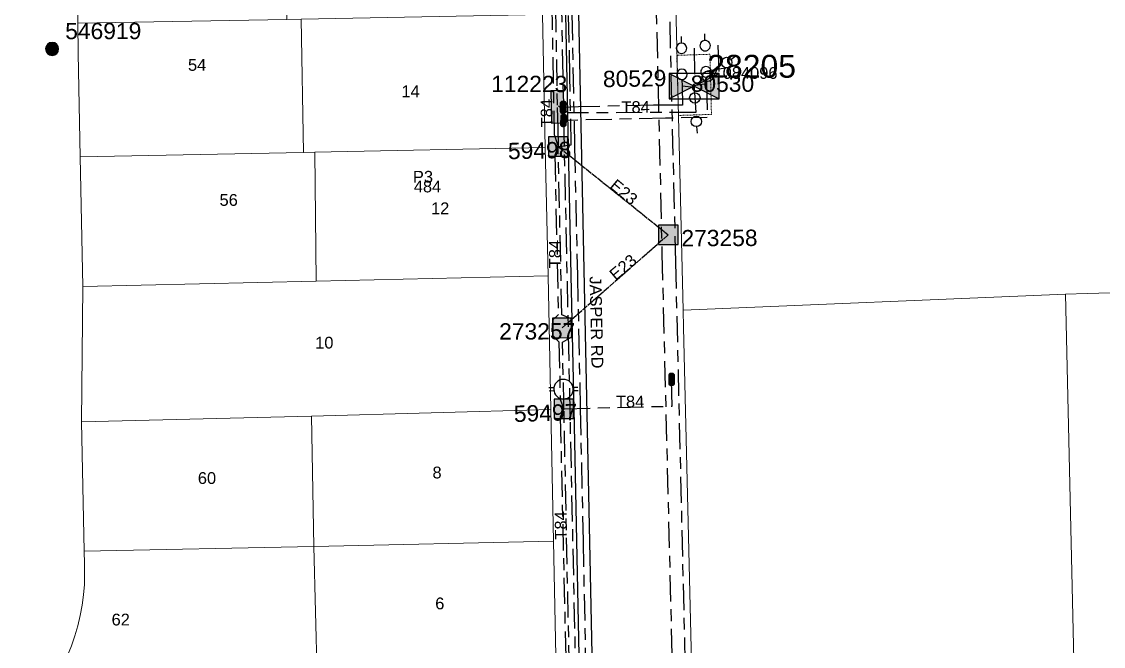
# Model space of a CAD drawing. Header units: metres. Extents: x 311460 to 313373, y 6261260 to 6263889.
# Drawn here: x 312971 to 313136.6, y 6262437.1 to 6262532.7 of the extents above; entities that cross this region are included whole.
import ezdxf
from ezdxf.enums import TextEntityAlignment as Align

# ---------------------------------------------------------------- set-up
doc = ezdxf.new("R2010")
doc.units = ezdxf.units.M
for name, pattern in [('Cable Exist OH', [1, 1, 0]), ('Cable Exist UG', [8.2, 4, -1.2, 1.8, -1.2]), ('HIDDEN', [0.375, 0.25, -0.125]), ('HIDDEN2', [0.1875, 0.125, -0.0625])]:
    doc.linetypes.add(name, pattern=pattern)
doc.layers.get('0').update_dxf_attribs({"color": 6})
for name, color, linetype, lineweight in [('Cadastre Land Parcels_SP_EXT', 9, 'Continuous', 5), ('Cadastre Other Property_SP_EXT', 9, 'HIDDEN', 5), ('Cadastre Roads_SP_EXT', 9, 'Continuous', 5)]:
    doc.layers.add(name, color=color, linetype=linetype, lineweight=lineweight)
for name, color, linetype in [('Equip_HV_EXT', 7, 'Continuous'), ('Equip_LV_EXT', 7, 'Continuous'), ('Mains_HV_EXT', 7, 'Continuous'), ('Mains_LV_EXT', 7, 'Continuous'), ('Mains_SL_EXT', 7, 'Continuous'), ('Mains_TR_EXT', 7, 'Continuous'), ('Sub_SP_EXT', 7, 'Continuous'), ('SupportsOH_SP_TR_HV_LV_SL_EXT', 7, 'Continuous'), ('SupportsUG_SP_LV_EXT', 7, 'Continuous'), ('SupportsUG_SP_LV_SL_EXT', 7, 'Continuous')]:
    doc.layers.add(name, color=color, linetype=linetype)
doc.layers.get('0').freeze()
doc.styles.add('COLUMN_LABEL', font='arial.ttf')
doc.styles.add('iecARIAL', font='arial.ttf', dxfattribs={"height": 2})
doc.styles.add('POLE_LABEL', font='arial.ttf')
doc.styles.get("Standard").update_dxf_attribs({"font": 'arial.ttf'})
doc.styles.add('SWITCH_LABEL', font='arial.ttf', dxfattribs={"height": 2.5})
doc.linetypes.add('Cable E UG', pattern='A,6,-0.5,["E",Standard,S=1.7,R=0,X=0.5,Y=-1],-2.9', length=9.4)
doc.linetypes.add('Cable P UG', pattern='A,6,-0.5,["P",Standard,S=1.7,R=0,X=0.5,Y=-1],-2.9', length=9.4)

# ---------------------------------------------------------------- blocks, each defined once
blk = doc.blocks.new('SUB_PADMOUNT_EXT')
for points in [[(0, 0), (-3.84, 1.92), (-3.84, -1.92)], [(0, 0), (3.84, 1.92), (3.84, -1.92)]]:
    blk.add_hatch(color=256).paths.add_polyline_path(points)
for p, q in [((3.84, 1.92), (-3.84, -1.92)), ((-3.84, 1.92), (3.84, -1.92))]:
    blk.add_line(p, q)
blk.add_lwpolyline([(-3.84, -1.92), (3.84, -1.92), (3.84, 1.92), (-3.84, 1.92)], close=True)
for tag, height, flags, p in [('ASSET_NUM', 3.5, 8, (2, 2)), ('STREET_CODE', 0.2, 9, (1.5, 0)), ('CONSTRUCTED_VOLTAGE', 0.2, 9, (1.5, -0.2)), ('OPERATING_VOLTAGE', 0.2, 9, (1.5, -0.6)), ('ORIENTATION', 0.2, 9, (1.5, -0.8)), ('OWNED_BY', 0.2, 9, (1.5, -1)), ('OPERATED_BY', 0.2, 9, (1.5, -1.2)), ('SECONDARY_VOLTAGE', 0.2, 9, (1.5, -1.6)), ('NO_PHASES', 0.2, 9, (1.5, -0.4)), ('MAINTAINED_BY', 0.2, 9, (1.5, -1.4)), ('STATE', 0.2, 9, (1.5, -1.8)), ('SUBSTATION_TYPE', 0.2, 9, (1.5, -2.2)), ('STREETNAME', 0.2, 9, (1.5, -3)), ('SUBURB', 0.2, 9, (1.5, -3.2)), ('PARENT', 0.2, 9, (1.5, -2)), ('USAGE', 0.2, 9, (1.5, -2.4)), ('LEGEND', 0.2, 9, (1.5, -2.6)), ('LOCATION', 0.2, 9, (1.5, -2.8)), ('NOTES', 0.2, 9, (1.5, -3.4)), ('Z', 0.2, 1, (1.5, -3.6))]:
    blk.add_attdef(tag, text='', height=height, dxfattribs=dict(flags=flags)).set_placement(p, align=Align.MIDDLE_LEFT)
blk = doc.blocks.new('COLUMN_EXT')
blk.add_hatch(color=256).paths.add_polyline_path([(-1.49, 1.48), (-1.49, -1.49), (1.48, -1.49), (1.48, 1.48)])
blk.add_lwpolyline([(-1.49, -1.49), (1.48, -1.49), (1.48, 1.48), (-1.49, 1.48)], close=True)
for tag, height, style, flags, p in [('ASSET_NUM', 2.5, 'COLUMN_LABEL', 8, (2, 2)), ('STRUCTURE_PLANT_NUMBER', 0.2, 'POLE_LABEL', 9, (1.81, 0.03)), ('STREET_CODE', 0.2, 'COLUMN_LABEL', 9, (1.81, -0.2))]:
    blk.add_attdef(tag, text='', height=height, dxfattribs=dict(style=style, flags=flags)).set_placement(p, align=Align.MIDDLE_LEFT)
at = {"flags": 9}
for tag, p in [('COLUMN_TYPE', (1.81, -0.4)), ('OWNED_BY', (1.81, -0.6)), ('STATE', (1.81, -0.8)), ('USAGE', (1.81, -1)), ('STREETNAME', (1.81, -1.6)), ('LEGEND', (1.81, -1.2)), ('LOCATION', (1.81, -1.4)), ('SUBURB', (1.81, -1.8)), ('NOTES', (1.81, -2))]:
    blk.add_attdef(tag, text='', height=0.2, dxfattribs=at).set_placement(p, align=Align.MIDDLE_LEFT)
at = {"flags": 1}
blk.add_attdef('Z', (1.81, -2.35), '', height=0.2, dxfattribs=at)
blk = doc.blocks.new('PILLAR_EXT')
blk.add_hatch(color=256).paths.add_polyline_path([(-2.475, 0.99), (-2.475, -0.99), (2.475, -0.99), (2.475, 0.99)])
blk.add_lwpolyline([(-2.475, -0.99), (2.475, -0.99), (2.475, 0.99), (-2.475, 0.99)], close=True)
at = {"style": 'iecARIAL', "flags": 8}
blk.add_attdef('ASSET_NUM', (1.5, 3.5), '', height=2.5, dxfattribs=at)
for tag, p, flags in [('OWNED_BY', (0, -0.2), 9), ('STATE', (0, -0.4), 9), ('SUPPORT_TYPE', (0, -0.6), 9), ('STREETNAME', (0, -1.8), 9), ('USAGE', (0, -0.8), 9), ('LEGEND', (0, -1), 9), ('LOCATION', (0, -1.2), 9), ('NOTES', (0, -1.4), 9), ('PARENT', (0, -1.6), 9), ('SUBURB', (0, -2), 1)]:
    blk.add_attdef(tag, p, '', height=0.2, dxfattribs=dict(flags=flags))
blk = doc.blocks.new('POLE_EXT')
blk.add_hatch(color=256).paths.add_polyline_path([(-1, 0, 1), (1, 0, 1)])
blk.add_lwpolyline([(-1, 0, 1), (1, 0, 1)], format="xyb", close=True)
for tag, height, flags, p in [('pNumber', 2.5, 8, (-17.84, 2.07)), ('OWNED_BY', 0.2, 9, (1.35, -0.4)), ('SPECIAL_USE', 0.2, 9, (1.35, -0.8)), ('STATE', 0.2, 9, (1.35, -1)), ('cLV', 0.2, 9, (1.35, -1.4)), ('hDepth', 0.2, 9, (1.35, -1.6)), ('PARENT', 0.2, 9, (1.35, -0.6)), ('USAGE', 0.2, 9, (1.35, -1.2)), ('hDia', 0.2, 9, (1.35, -1.8)), ('cHV', 0.2, 9, (1.35, -2)), ('cLinedev', 0.2, 9, (1.35, -3.4)), ('LBRACKET', 0.2, 9, (1.35, -2.2)), ('LExisting', 0.2, 9, (1.35, -2.4)), ('LANTNUMBER', 0.2, 9, (1.35, -2.6)), ('LOther', 0.2, 9, (1.35, -2.8)), ('LRemove', 0.2, 9, (1.35, -3)), ('LEGEND', 0.2, 9, (1.35, -3.2)), ('pExisting', 0.2, 9, (1.35, -3.8)), ('pFooting', 0.2, 9, (1.35, -4.4)), ('pNew', 0.2, 9, (1.35, -4.6)), ('pRelocate', 0.2, 9, (1.35, -5)), ('LOCATION', 0.2, 9, (1.35, -3.6)), ('PFNUMBER', 0.2, 9, (1.35, -4)), ('NEWPFNUMBER', 0.2, 9, (1.35, -4.2)), ('pRemove', 0.2, 9, (1.35, -5.2)), ('pReplace', 0.2, 9, (1.35, -5.4)), ('pStay', 0.2, 9, (1.35, -5.6)), ('pType', 0.2, 9, (1.35, -5.8)), ('cspan', 0.2, 9, (1.35, -6)), ('STREETNAME', 0.2, 9, (1.35, -6.2)), ('SUBURB', 0.2, 9, (1.35, -6.4)), ('NOTES', 0.2, 9, (1.35, -6.6)), ('OPERATED_BY', 0.2, 9, (1.36, -7.01)), ('MAINTAINED_BY', 0.2, 9, (1.36, -6.81))]:
    blk.add_attdef(tag, text='', height=height, dxfattribs=dict(flags=flags)).set_placement(p, align=Align.MIDDLE_LEFT)
at = {"style": 'POLE_LABEL'}
for tag, height, flags, p in [('ASSET_NUM', 2.5, 8, (2, 2)), ('STRUCTURE_PLANT_NUMBER', 0.2, 9, (1.35, 0.03)), ('STREET_CODE', 0.2, 9, (1.35, -0.2))]:
    blk.add_attdef(tag, text='', height=height, dxfattribs=dict(at, flags=flags)).set_placement(p, align=Align.MIDDLE_LEFT)
at = {"flags": 1}
blk.add_attdef('Z', (1.35, -7.33), '', height=0.2, dxfattribs=at)
blk = doc.blocks.new('LV_STJ_EXT')
h = blk.add_hatch(color=256)
edge = h.paths.add_edge_path()
edge.add_ellipse((-0.59, 0.13), major_axis=(0.226, 0.226), ratio=1, start_angle=45, end_angle=135)
edge.add_line((-0.91, 0.13), (-0.91, -0.13))
edge.add_ellipse((-0.59, -0.13), major_axis=(0.226, 0.226), ratio=1, start_angle=135, end_angle=225)
edge.add_line((-0.59, -0.45), (0.59, -0.45))
edge.add_ellipse((0.59, -0.13), major_axis=(-0.226, 0.226), ratio=1, start_angle=135, end_angle=225)
edge.add_line((0.91, -0.13), (0.91, 0.13))
edge.add_ellipse((0.59, 0.13), major_axis=(-0.226, 0.226), ratio=1, start_angle=225, end_angle=315)
edge.add_line((0.59, 0.45), (-0.59, 0.45))
blk.add_lwpolyline([(-0.91, 0.13), (-0.91, -0.13, 0.414214), (-0.59, -0.45), (0.59, -0.45, 0.414214), (0.91, -0.13), (0.91, 0.13, 0.414214), (0.59, 0.45), (-0.59, 0.45, 0.414214)], format="xyb", close=True)
at = {"flags": 1}
blk.add_attdef('Z', (0, 0), '', height=0.2, dxfattribs=at)
at = {"flags": 9}
for tag, p in [('ORIENTATION', (0, 0)), ('USAGE', (0, -0.2)), ('LEGEND', (0, -0.4)), ('NOTES', (0, -0.6))]:
    blk.add_attdef(tag, text='', height=0.2, dxfattribs=at).set_placement(p, align=Align.MIDDLE_LEFT)
blk = doc.blocks.new('HV_STJ_EXT')
h = blk.add_hatch(color=256)
edge = h.paths.add_edge_path()
edge.add_ellipse((-0.59, 0.13), major_axis=(0.226, 0.226), ratio=1, start_angle=45, end_angle=135)
edge.add_line((-0.91, 0.13), (-0.91, -0.13))
edge.add_ellipse((-0.59, -0.13), major_axis=(0.226, 0.226), ratio=1, start_angle=135, end_angle=225)
edge.add_line((-0.59, -0.45), (0.59, -0.45))
edge.add_ellipse((0.59, -0.13), major_axis=(-0.226, 0.226), ratio=1, start_angle=135, end_angle=225)
edge.add_line((0.91, -0.13), (0.91, 0.13))
edge.add_ellipse((0.59, 0.13), major_axis=(-0.226, 0.226), ratio=1, start_angle=225, end_angle=315)
edge.add_line((0.59, 0.45), (-0.59, 0.45))
blk.add_lwpolyline([(-0.91, 0.13), (-0.91, -0.13, 0.414214), (-0.59, -0.45), (0.59, -0.45, 0.414214), (0.91, -0.13), (0.91, 0.13, 0.414214), (0.59, 0.45), (-0.59, 0.45, 0.414214)], format="xyb", close=True)
for tag, flags, p in [('ORIENTATION', 9, (1.5, 0)), ('Z', 1, (1.5, -0.8)), ('USAGE', 9, (1.5, -0.2)), ('LEGEND', 9, (1.5, -0.4)), ('NOTES', 9, (1.5, -0.6))]:
    blk.add_attdef(tag, text='', height=0.2, dxfattribs=dict(flags=flags)).set_placement(p, align=Align.MIDDLE_LEFT)
blk = doc.blocks.new('LV_UG_LINKS_OPEN_EXT')
blk.add_wipeout([(-0.25, 1.47), (-0.43, 1.43), (-0.61, 1.36), (-0.77, 1.28), (-0.93, 1.17), (-1.07, 1.05), (-1.19, 0.9), (-1.29, 0.75), (-1.38, 0.58), (-1.44, 0.4), (-1.48, 0.22), (-1.49, 0.03), (-1.49, -0.16), (-1.45, -0.34), (-1.4, -0.52), (-1.32, -0.69), (-1.23, -0.85), (-1.11, -1), (-0.98, -1.13), (-0.83, -1.24), (-0.66, -1.34), (-0.49, -1.41), (-0.31, -1.46), (-0.13, -1.49), (0.06, -1.49), (0.25, -1.47), (0.43, -1.43), (0.61, -1.36), (0.77, -1.28), (0.93, -1.17), (1.07, -1.05), (1.19, -0.9), (1.29, -0.75), (1.38, -0.58), (1.44, -0.4), (1.48, -0.22), (1.49, -0.03), (1.49, 0.16), (1.45, 0.34), (1.4, 0.52), (1.32, 0.69), (1.23, 0.85), (1.11, 1), (0.98, 1.13), (0.83, 1.24), (0.66, 1.34), (0.49, 1.41), (0.31, 1.46), (0.13, 1.49), (-0.06, 1.49)])
for p, q in [((-0.25, 1.47), (-0.25, 2.22)), ((0.25, 1.47), (0.25, 2.22)), ((-0.25, -1.47), (-0.25, -2.22)), ((0.25, -1.47), (0.25, -2.22))]:
    blk.add_line(p, q)
blk.add_lwpolyline([(0, -1.49, 1), (0, 1.49, 1)], format="xyb", close=True)
at = {"flags": 9}
for tag, p in [('ACTUAL_STATUS', (0, 0)), ('CONSTRUCTED_VOLTAGE', (0, -0.2)), ('OPERATING_VOLTAGE', (0, -0.6)), ('ORIENTATION', (0, -0.8)), ('STATE', (0, -1)), ('SWITCH_TYPE', (0, -1.2)), ('NO_PHASES', (0, -0.4)), ('USAGE', (0, -1.4)), ('NOTES', (0, -1.6))]:
    blk.add_attdef(tag, text='', height=0.2, dxfattribs=at).set_placement(p, align=Align.MIDDLE_LEFT)
at = {"flags": 1}
blk.add_attdef('Z', (0, 0), '', height=0.2, dxfattribs=at)
blk = doc.blocks.new('LV_UG_DFUSE_OPEN_EXT')
for points in [[(1, 0), (0, 0)], [(6.2, 0.01), (7.2, 0.01)]]:
    blk.add_lwpolyline(points)
for centre in [(1.8, 0), (5.4, 0.01)]:
    blk.add_circle(centre, 0.8)
at = {"flags": 9}
for tag, p in [('ACTUAL_STATUS', (0, 0)), ('CONSTRUCTED_VOLTAGE', (0, -0.2)), ('OPERATING_VOLTAGE', (0, -0.6)), ('ORIENTATION', (0, -0.8)), ('STATE', (0, -1)), ('SWITCH_TYPE', (0, -1.2)), ('NO_PHASES', (0, -0.4)), ('USAGE', (0, -1.4)), ('NOTES', (0, -1.6))]:
    blk.add_attdef(tag, text='', height=0.2, dxfattribs=at).set_placement(p, align=Align.MIDDLE_LEFT)
at = {"flags": 1}
blk.add_attdef('Z', (0, 0), '', height=0.2, dxfattribs=at)
blk = doc.blocks.new('LV_UG_DFUSE_CLOSED_EXT')
for points in [[(1, 0), (0, 0)], [(5.04, 0.73), (2.16, -0.72)], [(5.05, -0.71), (2.16, 0.72)], [(6.2, 0.01), (7.2, 0.01)]]:
    blk.add_lwpolyline(points)
for centre in [(1.8, 0), (5.4, 0.01)]:
    blk.add_circle(centre, 0.8)
at = {"flags": 9}
for tag, p in [('ACTUAL_STATUS', (0, 0)), ('CONSTRUCTED_VOLTAGE', (0, -0.2)), ('OPERATING_VOLTAGE', (0, -0.6)), ('ORIENTATION', (0, -0.8)), ('STATE', (0, -1)), ('SWITCH_TYPE', (0, -1.2)), ('NO_PHASES', (0, -0.4)), ('USAGE', (0, -1.4)), ('NOTES', (0, -1.6))]:
    blk.add_attdef(tag, text='', height=0.2, dxfattribs=at).set_placement(p, align=Align.MIDDLE_LEFT)
at = {"flags": 1}
blk.add_attdef('Z', (0, 0), '', height=0.2, dxfattribs=at)
blk = doc.blocks.new('SWG_HOLEC_SU_EXT')
blk.add_line((1.8, -2), (5.8, -2))
for points in [[(1, 0), (0, 0)], [(6.6, 0), (7.6, 0)]]:
    blk.add_lwpolyline(points)
for points in [[(1.8, -0.8, 1), (1.8, 0.8, 1)], [(5.8, -0.8, 1), (5.8, 0.8, 1)]]:
    blk.add_lwpolyline(points, format="xyb", close=True)
at = {"style": 'SWITCH_LABEL', "flags": 8}
blk.add_attdef('ASSET_NUM', text='', height=2.5, rotation=179.9544, dxfattribs=at).set_placement((-2.4, 0), align=Align.MIDDLE_LEFT)
at = {"flags": 1}
blk.add_attdef('Z', (0, 0), '', height=0.2, dxfattribs=at)
at = {"flags": 9}
for tag, p in [('ACTUAL_STATUS', (0, -0.4)), ('CONSTRUCTED_VOLTAGE', (0, -0.6)), ('OPERATING_VOLTAGE', (0, -1)), ('ORIENTATION', (0, -1.2)), ('OWNED_BY', (0, -1.4)), ('NO_PHASES', (0, -0.8)), ('PARENT', (0, -1.6)), ('STATE', (0, -1.8)), ('SWITCH_TYPE', (0, -2)), ('STREETNAME', (0, -2.6)), ('SUBURB', (0, -2.8)), ('USAGE', (0, -2.2)), ('LOCATION', (0, -2.4)), ('NOTES', (0, -3))]:
    blk.add_attdef(tag, text='', height=0.2, dxfattribs=at).set_placement(p, align=Align.MIDDLE_LEFT)
at = {"style": 'SWITCH_LABEL', "flags": 9}
blk.add_attdef('STREET_CODE', text='', height=0.2, dxfattribs=at).set_placement((0, -0.2), align=Align.MIDDLE_LEFT)

msp = doc.modelspace()

# ---------------------------------------------------------------- linework, layer by layer
at = {"layer": 'Cadastre Land Parcels_SP_EXT', "linetype": 'Continuous'}
for points in [[(313160.7, 6262574.59), (313159.39, 6262584.15), (313147.18, 6262583.24), (313122.8, 6262581.44), (313117.06, 6262581), (313070.14, 6262577.54), (313072.28, 6262488.56), (313130.82, 6262490.99), (313134.13, 6262491.09), (313172.01, 6262492.19), (313169.44, 6262510.88), (313166.89, 6262529.48), (313164.43, 6262547.43), (313162.55, 6262561.11), (313160.7, 6262574.59)], [(313011.15, 6262552.92), (313010.02, 6262552.86), (312971.41, 6262551.95), (312971.69, 6262535.57), (312979.66, 6262535.41), (312979.63, 6262532.49), (313011.63, 6262533.06), (313011.15, 6262552.92)], [(313050.76, 6262533.79), (313013.81, 6262533.08), (313014.18, 6262512.68), (313015.91, 6262512.74), (313051.16, 6262513.47), (313050.76, 6262533.79)], [(313011.63, 6262533.06), (312979.63, 6262532.49), (312979.72, 6262527.83), (312980.02, 6262512.03), (313014.18, 6262512.68), (313013.81, 6262533.08), (313011.63, 6262533.06)], [(313051.16, 6262513.47), (313015.91, 6262512.74), (313016.12, 6262492.98), (313051.6, 6262493.78), (313051.16, 6262513.47)], [(313016.12, 6262492.98), (313015.91, 6262512.74), (313014.18, 6262512.68), (312980.02, 6262512.03), (312980.42, 6262492.18), (313016.12, 6262492.98)], [(313051.6, 6262493.78), (313016.12, 6262492.98), (312980.42, 6262492.18), (312980.22, 6262471.46), (313015.41, 6262472.32), (313052.04, 6262473.33), (313051.6, 6262493.78)], [(313174.71, 6262472.49), (313172.01, 6262492.19), (313134.13, 6262491.09), (313130.82, 6262490.99), (313134.22, 6262340.97), (313184.51, 6262342.7), (313192.48, 6262343), (313189.38, 6262365.61), (313186.22, 6262388.66), (313183.21, 6262410.52), (313180.3, 6262431.75), (313177.46, 6262452.47), (313174.71, 6262472.49)], [(313134.22, 6262340.97), (313130.82, 6262490.99), (313072.28, 6262488.56), (313072.34, 6262485.92), (313075.73, 6262342.82), (313079.48, 6262339.06), (313134.22, 6262340.97)], [(313015.41, 6262472.32), (312980.22, 6262471.46), (312980.61, 6262451.67), (313015.78, 6262452.36), (313015.41, 6262472.32)], [(313052.04, 6262473.33), (313015.41, 6262472.32), (313015.78, 6262452.36), (313052.46, 6262453.17), (313052.04, 6262473.33)], [(313016.27, 6262432.35), (313015.78, 6262452.36), (312980.61, 6262451.67), (312980.64, 6262449.77), (312980.68, 6262448.17), (312980.64, 6262446.57), (312980.52, 6262444.97), (312980.31, 6262443.38), (312980.02, 6262441.8), (312979.65, 6262440.24), (312979.2, 6262438.71), (312978.67, 6262437.19), (312978.07, 6262435.71), (312977.38, 6262434.26), (312976.63, 6262432.85), (312975.77, 6262431.47), (312976.26, 6262431.47), (313009.46, 6262432.21), (313016.27, 6262432.35)], [(313052.87, 6262433.15), (313052.46, 6262453.17), (313015.78, 6262452.36), (313016.27, 6262432.35), (313052.87, 6262433.15)]]:
    msp.add_lwpolyline(points, close=True, dxfattribs=at)
at = {"layer": 'Cadastre Other Property_SP_EXT', "linetype": 'HIDDEN2'}
msp.add_lwpolyline([(313071.57, 6262518.35), (313076.61, 6262518.52), (313076.39, 6262527.72), (313071.31, 6262527.55), (313071.57, 6262518.35)], close=True, dxfattribs=at)
at = {"layer": 'Cadastre Roads_SP_EXT', "linetype": 'Continuous'}
msp.add_lwpolyline([(313069.65, 6262595.45), (313069.31, 6262613.15), (313057.59, 6262611.04), (313049.19, 6262609.53), (313049.5, 6262593.96), (313049.92, 6262573.69), (313050.34, 6262553.84), (313050.76, 6262533.79), (313051.16, 6262513.47), (313051.6, 6262493.78), (313052.04, 6262473.33), (313052.46, 6262453.17), (313052.87, 6262433.15), (313053.08, 6262423.2), (313053.28, 6262413.24), (313053.73, 6262393.46), (313054.75, 6262342.73), (313063.47, 6262342.77), (313075.73, 6262342.82), (313072.34, 6262485.92), (313072.28, 6262488.56), (313070.14, 6262577.55), (313069.65, 6262595.45)], close=True, dxfattribs=at)
msp.add_lwpolyline([(312978.07, 6262435.71), (312978.67, 6262437.19), (312979.2, 6262438.71), (312979.65, 6262440.24), (312980.02, 6262441.8), (312980.31, 6262443.38), (312980.52, 6262444.97), (312980.64, 6262446.57), (312980.68, 6262448.17), (312980.64, 6262449.77), (312980.61, 6262451.67), (312980.22, 6262471.46), (312980.42, 6262492.18), (312980.02, 6262512.03), (312979.72, 6262527.83), (312979.63, 6262532.49), (312979.66, 6262535.41)], dxfattribs=at)
at = {"layer": 'Mains_HV_EXT', "linetype": 'Cable P UG'}
msp.add_lwpolyline([(313089.17, 6262643.74), (313089.13, 6262618.74), (313074.09, 6262618.15), (313054.63, 6262612.57), (313060.36, 6262337.74), (313057.94, 6262335.14), (313058.69, 6262319.67), (313053.07, 6262319.4), (313037.22, 6262319.29), (313041.06, 6262291.61), (313039.29, 6262289.82)], dxfattribs=at)
at = {"layer": 'Mains_HV_EXT', "linetype": 'Cable Exist UG'}
for points in [[(313076.61, 6262642.96), (313072.17, 6262639.73), (313067.28, 6262638.97), (313067.77, 6262635.76), (313068.31, 6262613.13), (313068.63, 6262598.25), (313071.11, 6262495.84), (313072.93, 6262418.98), (313073.81, 6262385.62)], [(313052.5, 6262594.02), (313053.96, 6262519.62)], [(313073.99, 6262522.64), (313072.11, 6262522.84), (313072.18, 6262519.95), (313069.45, 6262519.92), (313067.73, 6262519.93), (313067.73, 6262519.93), (313056.28, 6262519.65), (313053.92, 6262519.59)], [(313073.85, 6262522.93), (313075.84, 6262523.23), (313075.97, 6262518.02), (313069.56, 6262517.94), (313053.98, 6262517.59)]]:
    msp.add_lwpolyline(points, dxfattribs=at)
at = {"layer": 'Mains_LV_EXT', "linetype": 'Cable Exist UG'}
for points in [[(313051.5, 6262594.09), (313052.28, 6262555.58), (313053.69, 6262555.5), (313053.79, 6262552.42), (313052.38, 6262552.21), (313052.73, 6262535.1), (313053.01, 6262519.59)], [(313053.15, 6262513.6), (313055.16, 6262513.84), (313054.94, 6262524.34), (313054.84, 6262529.65), (313054.24, 6262554.07), (313052.37, 6262553.95)], [(313073.99, 6262522.64), (313074.21, 6262518.81), (313074.21, 6262518.81), (313054.67, 6262518.75), (313053.2, 6262519.75)], [(313053.01, 6262519.59), (313053.1, 6262516.42), (313053.15, 6262513.6)], [(313054.87, 6262433.29), (313054.04, 6262473.46)]]:
    msp.add_lwpolyline(points, dxfattribs=at)
at = {"layer": 'Mains_LV_EXT', "linetype": 'Cable Exist OH'}
for points in [[(313053.15, 6262513.6), (313070.01, 6262500.07)], [(313070.01, 6262500.07), (313053.77, 6262485.82)]]:
    msp.add_lwpolyline(points, dxfattribs=at)
at = {"layer": 'Mains_SL_EXT', "linetype": 'Cable Exist UG'}
for points in [[(313052.34, 6262553.89), (313051.84, 6262551.85), (313052.55, 6262515.46), (313053.15, 6262513.6)], [(313054.04, 6262473.46), (313053.47, 6262472.17), (313054.33, 6262434.73), (313054.87, 6262433.29)]]:
    msp.add_lwpolyline(points, dxfattribs=at)
at = {"layer": 'Mains_SL_EXT', "linetype": 'Cable Exist OH'}
for points in [[(313053.15, 6262513.6), (313070.01, 6262500.07)], [(313070.01, 6262500.07), (313053.77, 6262485.82)]]:
    msp.add_lwpolyline(points, dxfattribs=at)

# ---------------------------------------------------------------- block references
at = {"layer": 'Equip_HV_EXT'}
ref = msp.add_blockref('SWG_HOLEC_SU_EXT', (313072.11, 6262522.84), dxfattribs=dict(at, rotation=90.76271843319468))
ref.add_attrib('ASSET_NUM', '80529', dxfattribs={"layer": '0', "height": 2.5, "rotation": 0.9895, "style": 'SWITCH_LABEL'}).set_placement((313069.71, 6262524.09), align=Align.MIDDLE_RIGHT)
ref = msp.add_blockref('SWG_HOLEC_SU_EXT', (313075.84, 6262523.23), dxfattribs=dict(at, rotation=91.91552168659857))
ref.add_attrib('ASSET_NUM', '80530', dxfattribs={"layer": '0', "height": 2.5, "style": 'SWITCH_LABEL'}).set_placement((313073.44, 6262524.48), align=Align.TOP_LEFT)
for p, rotation in [((313053.92, 6262519.59), 91.18128493213936), ((313053.98, 6262517.59), 87.43543887566827)]:
    msp.add_blockref('HV_STJ_EXT', p, dxfattribs=dict(at, rotation=rotation))
at = {"layer": 'Equip_LV_EXT'}
for name, p, rotation in [('LV_UG_DFUSE_CLOSED_EXT', (313074.56, 6262523.27), 36.00000006831309), ('LV_UG_DFUSE_OPEN_EXT', (313073.96, 6262522.83), 273.4725306898301), ('LV_STJ_EXT', (313070.52, 6262477.96), 90.13642376497323)]:
    msp.add_blockref(name, p, dxfattribs=dict(at, rotation=rotation))
at = {"layer": 'Sub_SP_EXT'}
ref = msp.add_blockref('SUB_PADMOUNT_EXT', (313073.96, 6262522.83), dxfattribs=at)
ref.add_attrib('ASSET_NUM', '28205', dxfattribs={"layer": '0', "height": 3.5}).set_placement((313075.96, 6262523.08), align=Align.BOTTOM_LEFT)
at = {"layer": 'SupportsOH_SP_TR_HV_LV_SL_EXT'}
ref = msp.add_blockref('POLE_EXT', (312975.71, 6262528.53), dxfattribs=at)
ref.add_attrib('ASSET_NUM', '546919', dxfattribs={"layer": '0', "height": 2.5, "style": 'POLE_LABEL'}).set_placement((312977.71, 6262529.28), align=Align.BOTTOM_LEFT)
at = {"layer": 'SupportsUG_SP_LV_EXT'}
ref = msp.add_blockref('PILLAR_EXT', (313053.05, 6262519.66), dxfattribs=dict(at, rotation=91.2259048462444))
ref.add_attrib('ASSET_NUM', '112223', dxfattribs={"layer": '0', "height": 2.5, "rotation": 359.8131, "style": 'iecARIAL'}).set_placement((313054.55, 6262523.16), align=Align.MIDDLE_RIGHT)
at = {"layer": 'SupportsUG_SP_LV_SL_EXT'}
ref = msp.add_blockref('COLUMN_EXT', (313053.15, 6262513.6), dxfattribs=dict(at, rotation=270.1404011141586))
ref.add_attrib('ASSET_NUM', '59498', dxfattribs={"layer": '0', "height": 2.5, "rotation": 1.1833, "style": 'COLUMN_LABEL'}).set_placement((313055.15, 6262514.35), align=Align.TOP_RIGHT)
ref = msp.add_blockref('COLUMN_EXT', (313070.01, 6262500.07), dxfattribs=dict(at, rotation=90.16043342495982))
ref.add_attrib('ASSET_NUM', '273258', dxfattribs={"layer": '0', "height": 2.5, "rotation": 0.2688, "style": 'COLUMN_LABEL'}).set_placement((313072.01, 6262500.82), align=Align.TOP_LEFT)
ref = msp.add_blockref('COLUMN_EXT', (313053.77, 6262485.82), dxfattribs=dict(at, rotation=270.0870976681832))
ref.add_attrib('ASSET_NUM', '273257', dxfattribs={"layer": '0', "height": 2.5, "rotation": 0.1233, "style": 'COLUMN_LABEL'}).set_placement((313055.77, 6262486.57), align=Align.TOP_RIGHT)
ref = msp.add_blockref('COLUMN_EXT', (313054.04, 6262473.46), dxfattribs=dict(at, rotation=270.0359250795321))
ref.add_attrib('ASSET_NUM', '59497', dxfattribs={"layer": '0', "height": 2.5, "rotation": 1.7282, "style": 'COLUMN_LABEL'}).set_placement((313056.04, 6262474.22), align=Align.TOP_RIGHT)

# ---------------------------------------------------------------- texts
at = {"layer": 'Cadastre Land Parcels_SP_EXT'}
for s, p in [('54', (312996.5, 6262525.19)), ('14', (313029.16, 6262521.15)), ('56', (313001.33, 6262504.52)), ('12', (313033.7, 6262503.24)), ('10', (313015.97, 6262482.68)), ('60', (312998.01, 6262461.95)), ('8', (313033.92, 6262462.8)), ('6', (313034.34, 6262442.76)), ('62', (312984.81, 6262440.29))]:
    msp.add_text(s, height=1.8, dxfattribs=at).set_placement(p)
at = {"layer": 'Cadastre Other Property_SP_EXT'}
msp.add_text('084096', height=1.8, dxfattribs=at).set_placement((313078.33, 6262523.96))
at = {"layer": 'Cadastre Roads_SP_EXT'}
msp.add_text('JASPER RD', height=1.8, rotation=271.2773, dxfattribs=at).set_placement((313057.96, 6262493.71))
at = {"layer": 'Mains_HV_EXT'}
for s, p in [('P3', (313030.93, 6262508.07)), ('484', (313031.06, 6262506.58))]:
    msp.add_text(s, height=1.8, dxfattribs=at).set_placement(p)
at = {"layer": 'Mains_LV_EXT'}
for s, rotation, p in [('T84', 90.9352, (313052.33, 6262516.55)), ('T84', 0.5635, (313062.85, 6262518.72)), ('E23', 320.1036, (313060.92, 6262507.37)), ('T84', 90.1857, (313053.56, 6262494.97)), ('E23', 40.1772, (313061.95, 6262493)), ('T84', 0.2453, (313062, 6262473.65)), ('T84', 90.1084, (313054.45, 6262453.43))]:
    msp.add_text(s, height=1.8, rotation=rotation, dxfattribs=at).set_placement(p)

# ---------------------------------------------------------------- next in the draw order: block references
at = {"layer": 'Equip_LV_EXT', "rotation": 271.2253342867181}
msp.add_blockref('LV_UG_LINKS_OPEN_EXT', (313053.97, 6262476.46), dxfattribs=at)

# ---------------------------------------------------------------- next in the draw order: linework, layer by layer
at = {"layer": 'Mains_HV_EXT', "linetype": 'Cable Exist UG'}
for points in [[(313076.34, 6262644.01), (313072.04, 6262641.73), (313064.99, 6262640.64), (313065.78, 6262635.58), (313066.31, 6262613.08), (313069.04, 6262497.15), (313070.89, 6262422.01), (313073.08, 6262326.83), (313073.27, 6262322.03), (313048.28, 6262321.56), (313012.34, 6262321.84), (312974.36, 6262321.58), (312933.95, 6262325.4), (312842.45, 6262341.37)], [(313053.98, 6262517.59), (313057.84, 6262338.7), (313055.39, 6262336.07), (313056.29, 6262317.55), (313057.38, 6262311.56)]]:
    msp.add_lwpolyline(points, dxfattribs=at)
at = {"layer": 'Mains_HV_EXT', "linetype": 'Cable E UG'}
msp.add_lwpolyline([(313087.13, 6262643.7), (313087.13, 6262620.66), (313073.77, 6262620.13), (313052.6, 6262614.07), (313053, 6262594.03), (313053.42, 6262573.76), (313053.84, 6262553.92), (313054.26, 6262533.87), (313054.66, 6262513.54), (313055.1, 6262493.86), (313055.54, 6262473.41), (313055.96, 6262453.24), (313056.37, 6262433.23), (313056.58, 6262423.27), (313056.78, 6262413.32), (313057.23, 6262393.53), (313058.25, 6262342.8), (313058.34, 6262338.51), (313055.9, 6262335.89), (313056.6, 6262321.57), (313053.02, 6262321.4), (313034.93, 6262321.28), (313039.03, 6262291.68), (313039.57, 6262289.36)], dxfattribs=at)
at = {"layer": 'Mains_LV_EXT', "linetype": 'Cable Exist UG'}
for points in [[(313054.04, 6262473.46), (313053.81, 6262483.67), (313055.24, 6262484.46), (313055.16, 6262487.22), (313053.72, 6262487.82), (313053.15, 6262513.6)], [(313054.04, 6262473.46), (313070.62, 6262473.86), (313070.52, 6262477.96)]]:
    msp.add_lwpolyline(points, dxfattribs=at)
at = {"layer": 'Mains_SL_EXT', "linetype": 'Cable Exist UG'}
msp.add_lwpolyline([(313053.15, 6262513.6), (313052.64, 6262512.26), (313053.18, 6262487.9), (313052.34, 6262487.07), (313052.34, 6262484.68), (313053.28, 6262483.68), (313053.47, 6262474.89), (313054.04, 6262473.46)], dxfattribs=at)
at = {"layer": 'Mains_TR_EXT', "linetype": 'Cable Exist UG'}
msp.add_lwpolyline([(313088.13, 6262643.7), (313088.13, 6262619.7), (313073.93, 6262619.14), (313053.62, 6262613.32), (313054, 6262594.05), (313054, 6262594.05), (313054.42, 6262573.78), (313054.84, 6262553.94), (313055.26, 6262533.89), (313055.66, 6262513.56), (313056.1, 6262493.88), (313056.54, 6262473.43), (313056.96, 6262453.26), (313057.37, 6262433.25), (313057.58, 6262423.29), (313057.78, 6262413.34), (313058.23, 6262393.55), (313059.25, 6262342.82), (313059.35, 6262338.12), (313056.92, 6262335.51), (313057.64, 6262320.62), (313053.04, 6262320.4), (313036.13, 6262320.29), (313040.03, 6262291.43)], dxfattribs=at)

doc.saveas('drawing.dxf')
